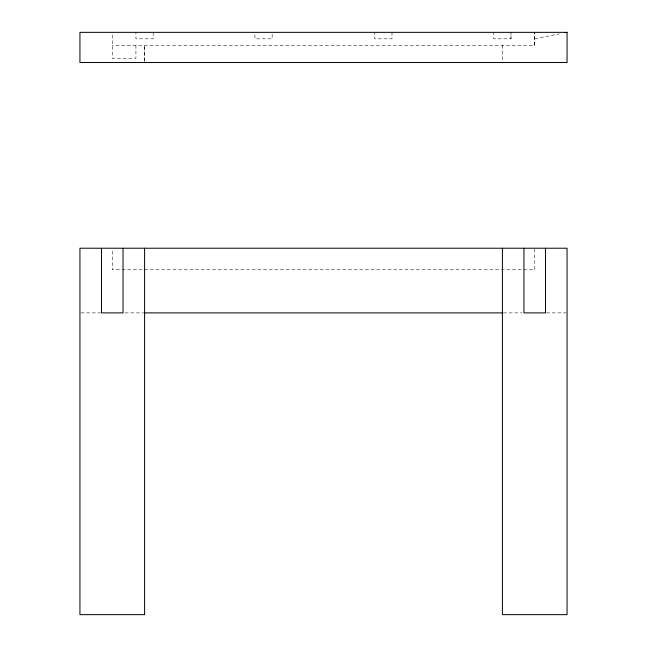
<?xml version="1.0" encoding="UTF-8"?>
<svg xmlns="http://www.w3.org/2000/svg" width="647" height="647" viewBox="0 0 647 647"><rect width="100%" height="100%" fill="white"/><g stroke="black" fill="none" stroke-linecap="round" stroke-linejoin="round"><path stroke-width="0.49" stroke-dasharray="3.23 2.43" d="M510.976 38.82L510.976 32.35L510.976 38.82L493.734 38.82L493.734 32.35M534.737 45.282L534.737 32.35L534.737 45.282L112.263 45.282M534.737 38.82L559.226 33.919M80.915 312.889L100.511 312.889M125 312.889L143.618 312.889M503.382 312.889L522 312.889M546.489 312.889L566.085 312.889M534.737 249.2L534.737 269.775L112.263 269.775L112.263 249.2M502.355 45.282L502.355 61.57M391.993 32.35L391.993 38.82L374.75 38.82L374.75 32.35M272.152 34.194L272.152 38.82L254.91 38.82L254.91 32.35M153.169 32.35L153.169 38.82L135.927 38.82L135.927 32.35M135.927 45.282L135.927 58.214L112.263 58.214L112.263 32.35M144.596 61.57L144.596 45.282L144.548 61.57"/><path stroke-width="0.97" d="M565.106 32.738L567.063 32.35L567.063 62.524L79.937 62.524L79.937 32.35L567.063 32.35M144.596 312.889L502.404 312.889M545.51 248.222L545.51 312.889L523.957 312.889L523.957 248.222M502.404 248.222L502.404 614.65L567.063 614.65L567.063 248.222L79.937 248.222L79.937 614.65L144.596 614.65L144.596 248.222M123.043 248.222L123.043 312.889L101.49 312.889L101.49 248.222"/></g></svg>
